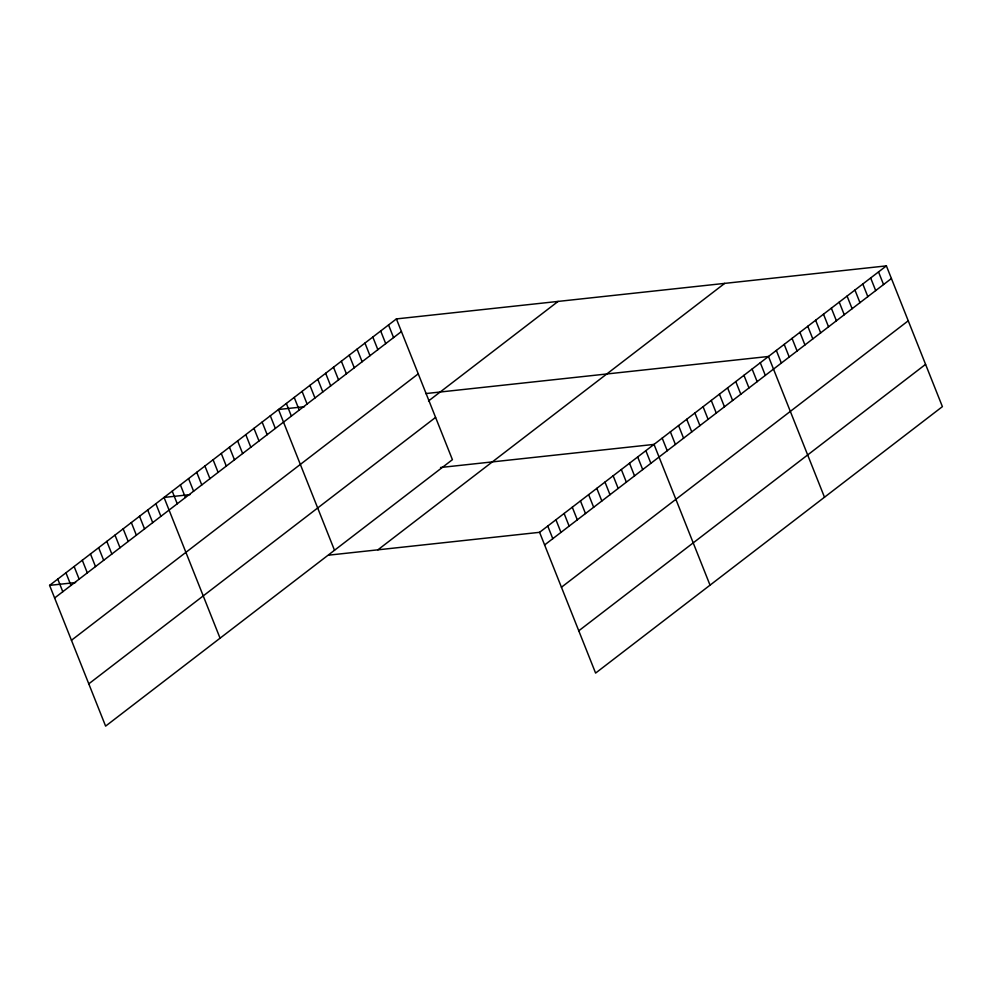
<?xml version="1.0" encoding="UTF-8"?>
<svg xmlns="http://www.w3.org/2000/svg" width="992" height="992" viewBox="0 0 992 992"><rect width="100%" height="100%" fill="white"/><g stroke="black" fill="none" stroke-linecap="round" stroke-linejoin="round"><path stroke-width="1.49" d="M396.403 318.916L452.414 459.68L105.611 726.119L49.6 585.367L396.403 318.916L886.389 265.881L942.4 406.633L595.597 673.084L539.586 532.32L886.389 265.881M54.622 597.99L401.425 331.551M71.449 640.274L418.252 373.835M428.507 400.979L558.099 301.419M88.784 683.835L435.587 417.396M377.89 549.828L724.693 283.39M544.608 544.955L891.411 278.516M561.435 587.239L908.238 320.8M578.77 630.8L925.573 364.362M304.482 406.695L278.492 409.51L334.502 550.262M425.742 393.576L768.478 356.475L824.488 497.228M190.03 494.624L164.04 497.438L220.063 638.191M440.535 467.505L654.026 444.404L710.036 585.156M49.6 585.367L75.59 582.552M328.885 555.136L539.586 532.32M878.528 271.92L883.55 284.555M870.666 277.958L875.688 290.594M862.804 283.997L867.826 296.633M854.943 290.036L859.965 302.672M847.081 296.075L852.116 308.71M839.22 302.114L844.254 314.749M831.358 308.152L836.392 320.788M823.496 314.191L828.531 326.827M815.635 320.242L820.669 332.866M807.773 326.281L812.808 338.904M799.912 332.32L804.946 344.956M792.05 338.359L797.084 350.994M784.201 344.398L789.223 357.033M776.339 350.436L781.361 363.072M760.294 362.75L765.328 375.385M752.122 369.036L757.156 381.672M743.95 375.311L748.972 387.946M735.779 381.598L740.801 394.233M727.595 387.872L732.629 400.508M719.423 394.159L724.458 406.794M711.252 400.433L716.274 413.069M703.08 406.72L708.102 419.356M694.896 412.994L699.93 425.63M686.724 419.281L691.759 431.917M678.553 425.556L683.575 438.191M670.381 431.842L675.403 444.478M662.197 438.117L667.232 450.752M645.854 450.678L650.876 463.314M637.682 456.965L642.704 469.588M629.511 463.239L634.533 475.875M621.327 469.526L626.361 482.149M613.155 475.8L618.177 488.436M604.984 482.087L610.006 494.71M596.812 488.362L601.834 500.997M588.628 494.648L593.662 507.272M580.456 500.923L585.491 513.558M572.285 507.21L577.307 519.833M564.113 513.484L569.135 526.12M555.929 519.758L560.964 532.394M547.758 526.045L552.792 538.681M388.542 324.954L393.564 337.59M380.68 330.993L385.714 343.629M372.818 337.032L377.853 349.668M364.957 343.071L369.991 355.706M357.095 349.122L362.13 361.745M349.234 355.161L354.268 367.784M341.372 361.2L346.406 373.823M333.51 367.238L338.545 379.874M325.661 373.277L330.683 385.913M317.8 379.316L322.822 391.952M309.938 385.355L314.96 397.99M302.076 391.394L307.098 404.029M294.215 397.432L299.237 410.068M286.353 403.471L291.375 416.107M270.32 415.784L275.342 428.42M262.136 422.071L267.17 434.707M253.964 428.346L258.999 440.981M245.793 434.632L250.815 447.268M237.621 440.907L242.643 453.542M229.437 447.194L234.472 459.829M221.266 453.468L226.3 466.104M213.094 459.755L218.116 472.39M204.922 466.029L209.944 478.665M196.738 472.316L201.773 484.952M188.567 478.59L193.601 491.226M180.395 484.877L185.417 497.513M172.224 491.152L177.246 503.787M155.868 503.713L160.902 516.348M147.696 510L152.718 522.635M139.525 516.274L144.547 528.91M131.341 522.561L136.375 535.196M123.169 528.835L128.204 541.471M114.998 535.122L120.02 547.758M106.826 541.396L111.848 554.032M98.642 547.683L103.676 560.319M90.47 553.958L95.505 566.593M82.299 560.244L87.321 572.88M74.127 566.519L79.149 579.154M65.943 572.806L70.978 585.441M57.772 579.08L62.806 591.716"/></g></svg>
